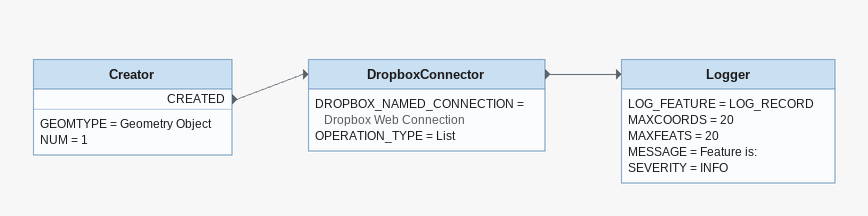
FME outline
Creator
    GEOMTYPE = Geometry Object
    NUM = 1
    CREATED -> DropboxConnector
DropboxConnector
    DROPBOX_NAMED_CONNECTION = Dropbox Web Connection
    OPERATION_TYPE = List
    -> Logger
Logger
    LOG_FEATURE = LOG_RECORD
    MAXCOORDS = 20
    MAXFEATS = 20
    MESSAGE = Feature is:
    SEVERITY = INFO
